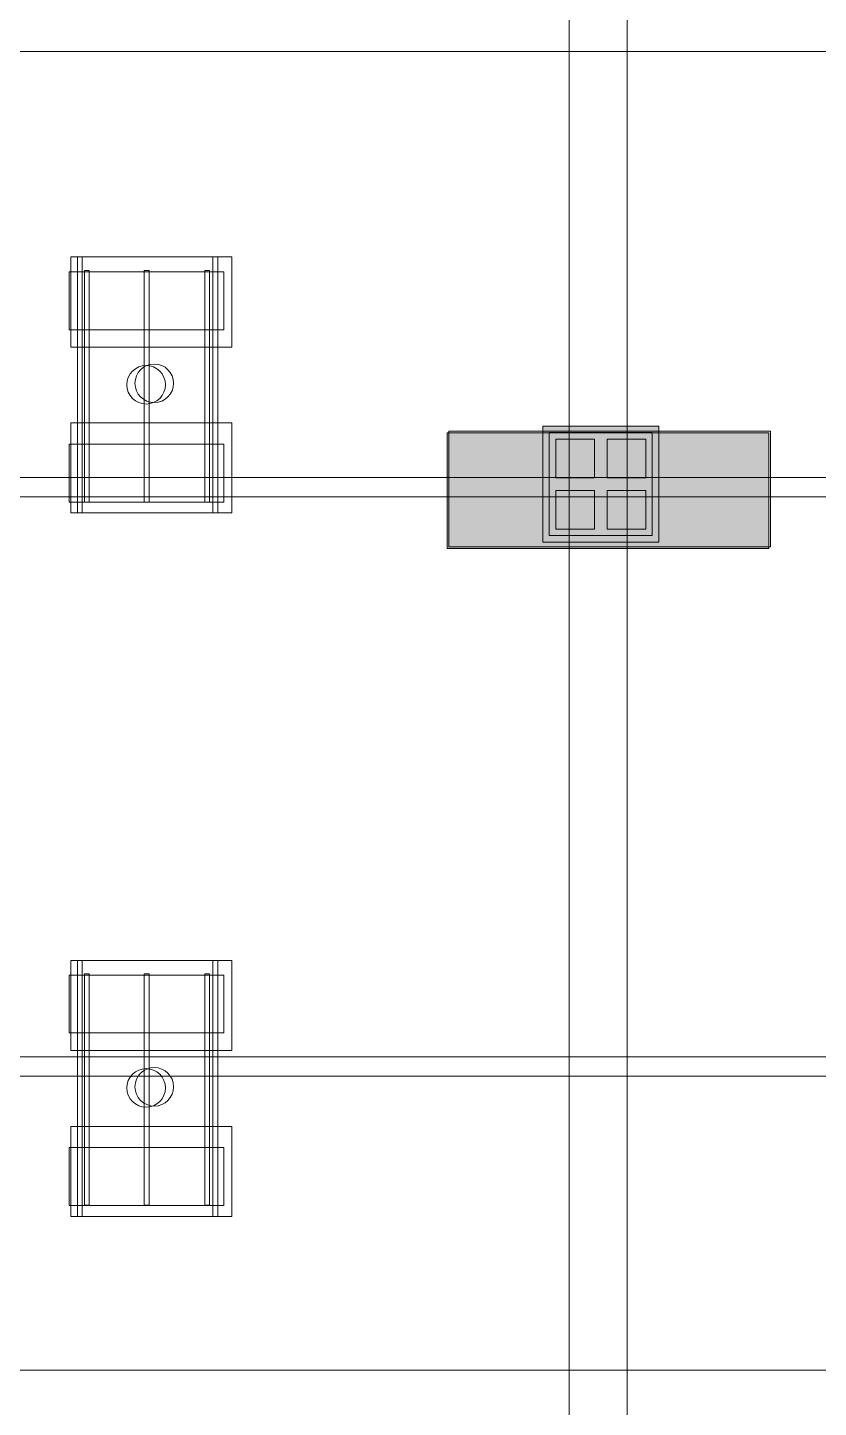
# Model space of a CAD drawing. Header units: inches. Extents: x -10671 to 1761, y -674 to 7170.
# Drawn here: x -1996.4 to -1750.6, y 1891.2 to 2320.2 of the extents above; entities that cross this region are included whole.
import ezdxf

# ---------------------------------------------------------------- set-up
doc = ezdxf.new("R2010")
doc.units = ezdxf.units.IN
doc.header["$LTSCALE"] = 19.2
doc.header["$MEASUREMENT"] = 0
for name, color, linetype, lineweight, true_color in [('DWG-bldg-utility box', 3, 'Continuous', 18, 0x00ff00), ('PDF', 6, 'Continuous', 5, 0xff00ff), ('Venue-NO HANG ZONE', 7, 'Continuous', 15, 0xdd0000), ('Venue-Rigging Steel-High', 7, 'Continuous', 5, 0x800000), ('Venue-Rigging Steel-Low', 7, 'Continuous', 5, 0x0000dd)]:
    doc.layers.add(name, color=color, linetype=linetype, lineweight=lineweight, true_color=true_color)
for name, color, linetype, lineweight in [('Venue-Ceiling-Lights', 7, 'Continuous', 5), ('Venue-Ceiling-Lights Circuits', 7, 'Continuous', 5), ('Venue-Floor Pockets', 7, 'Continuous', 5)]:
    doc.layers.add(name, color=color, linetype=linetype, lineweight=lineweight)

# ---------------------------------------------------------------- blocks, each defined once
blk = doc.blocks.new('FLOORBOX')
at = {"layer": 'Venue-Floor Pockets', "linetype": 'Continuous', "lineweight": 0, "true_color": 0xaaaaaa}
blk.add_hatch(color=253, dxfattribs=at).paths.add_polyline_path([(-18, 18), (18, 18), (18, -18), (-18, -18)])
at = {"layer": 'Venue-Floor Pockets', "linetype": 'Continuous', "lineweight": 0, "true_color": 0xbbbbbb}
blk.add_hatch(color=9, dxfattribs=at).paths.add_polyline_path([(-16, 16), (16, 16), (16, -16), (-16, -16)])
at = {"layer": 'Venue-Floor Pockets', "linetype": 'Continuous', "lineweight": 0, "true_color": 0xdddddd}
for points in [[(-14, 14), (-2, 14), (-2, 2), (-14, 2)], [(2, 14), (14, 14), (14, 2), (2, 2)], [(-14, -2), (-2, -2), (-2, -14), (-14, -14)], [(2, -2), (14, -2), (14, -14), (2, -14)]]:
    blk.add_hatch(color=254, dxfattribs=at).paths.add_polyline_path(points)
at = {"layer": 'Venue-Floor Pockets', "color": 7, "linetype": 'Continuous', "lineweight": 5, "flags": 128}
for points in [[(-18, 18), (18, 18), (18, -18), (-18, -18)], [(-16, 16), (16, 16), (16, -16), (-16, -16)], [(-14, 14), (-2, 14), (-2, 2), (-14, 2)], [(2, 14), (14, 14), (14, 2), (2, 2)], [(-14, -2), (-2, -2), (-2, -14), (-14, -14)], [(2, -2), (14, -2), (14, -14), (2, -14)]]:
    blk.add_lwpolyline(points, close=True, dxfattribs=at)
blk = doc.blocks.new('Group-2024-1')
at = {"layer": 'PDF'}
for points, invisible_edges in [([(-1965.49, 2208.02, 398), (-1963.85, 2213.44, 398), (-1960.78, 2215.08, 398), (-1965.49, 2208.02, 398)], 15), ([(-1965.49, 2208.02, 398), (-1960.78, 2215.08, 398), (-1953.72, 2208.02, 398), (-1965.49, 2208.02, 398)], 15), ([(-1960.78, 2215.08, 388), (-1963.85, 2213.44, 388), (-1965.49, 2210.36, 388), (-1960.78, 2215.08, 388)], 15), ([(-1953.72, 2210.36, 388), (-1960.78, 2215.08, 388), (-1965.49, 2210.36, 388), (-1953.72, 2210.36, 388)], 15), ([(-1963.85, 2213.44, 398), (-1961.9, 2214.74, 398), (-1960.78, 2215.08, 398), (-1963.85, 2213.44, 398)], 13), ([(-1960.78, 2215.08, 388), (-1961.9, 2214.74, 388), (-1963.85, 2213.44, 388), (-1960.78, 2215.08, 388)], 14), ([(-1963.85, 2213.44, 398), (-1962.94, 2214.18, 398), (-1961.9, 2214.74, 398), (-1963.85, 2213.44, 398)], 12), ([(-1961.9, 2214.74, 388), (-1962.94, 2214.18, 388), (-1963.85, 2213.44, 388), (-1961.9, 2214.74, 388)], 12), ([(-1960.78, 2215.08, 398), (-1959.6, 2215.19, 398), (-1958.43, 2215.08, 398), (-1960.78, 2215.08, 398)], 12), ([(-1958.43, 2215.08, 388), (-1959.6, 2215.19, 388), (-1960.78, 2215.08, 388), (-1958.43, 2215.08, 388)], 12), ([(-1960.78, 2215.08, 398), (-1958.43, 2215.08, 398), (-1956.27, 2214.18, 398), (-1960.78, 2215.08, 398)], 15), ([(-1960.78, 2215.08, 398), (-1956.27, 2214.18, 398), (-1954.62, 2212.53, 398), (-1960.78, 2215.08, 398)], 15), ([(-1960.78, 2215.08, 398), (-1954.62, 2212.53, 398), (-1953.72, 2208.02, 398), (-1960.78, 2215.08, 398)], 15), ([(-1956.27, 2214.18, 388), (-1958.43, 2215.08, 388), (-1960.78, 2215.08, 388), (-1956.27, 2214.18, 388)], 15), ([(-1953.72, 2210.36, 388), (-1956.27, 2214.18, 388), (-1960.78, 2215.08, 388), (-1953.72, 2210.36, 388)], 15), ([(-1958.43, 2215.08, 398), (-1957.31, 2214.74, 398), (-1956.27, 2214.18, 398), (-1958.43, 2215.08, 398)], 12), ([(-1956.27, 2214.18, 388), (-1957.31, 2214.74, 388), (-1958.43, 2215.08, 388), (-1956.27, 2214.18, 388)], 12), ([(-1956.27, 2214.18, 398), (-1955.36, 2213.44, 398), (-1954.62, 2212.53, 398), (-1956.27, 2214.18, 398)], 12), ([(-1954.62, 2212.53, 388), (-1955.36, 2213.44, 388), (-1956.27, 2214.18, 388), (-1954.62, 2212.53, 388)], 12), ([(-1953.72, 2210.36, 388), (-1954.62, 2212.53, 388), (-1956.27, 2214.18, 388), (-1953.72, 2210.36, 388)], 15), ([(-1965.49, 2208.02, 398), (-1965.6, 2209.19, 398), (-1965.49, 2210.36, 398), (-1965.49, 2208.02, 398)], 12), ([(-1965.49, 2210.36, 388), (-1965.6, 2209.19, 388), (-1965.49, 2208.02, 388), (-1965.49, 2210.36, 388)], 12), ([(-1965.49, 2210.36, 398), (-1964.59, 2212.53, 398), (-1963.85, 2213.44, 398), (-1965.49, 2210.36, 398)], 13), ([(-1965.49, 2208.02, 398), (-1965.49, 2210.36, 398), (-1963.85, 2213.44, 398), (-1965.49, 2208.02, 398)], 15), ([(-1963.85, 2213.44, 388), (-1964.59, 2212.53, 388), (-1965.49, 2210.36, 388), (-1963.85, 2213.44, 388)], 14), ([(-1965.49, 2210.36, 398), (-1965.15, 2211.49, 398), (-1964.59, 2212.53, 398), (-1965.49, 2210.36, 398)], 12), ([(-1964.59, 2212.53, 388), (-1965.15, 2211.49, 388), (-1965.49, 2210.36, 388), (-1964.59, 2212.53, 388)], 12), ([(-1965.49, 2210.36, 388), (-1965.49, 2208.02, 388), (-1963.85, 2204.95, 388), (-1965.49, 2210.36, 388)], 15), ([(-1965.49, 2210.36, 388), (-1963.85, 2204.95, 388), (-1960.78, 2203.31, 388), (-1965.49, 2210.36, 388)], 15), ([(-1965.49, 2210.36, 388), (-1960.78, 2203.31, 388), (-1953.72, 2210.36, 388), (-1965.49, 2210.36, 388)], 15), ([(-1960.78, 2203.31, 388), (-1954.62, 2205.86, 388), (-1953.72, 2210.36, 388), (-1960.78, 2203.31, 388)], 15), ([(-1954.62, 2212.53, 398), (-1954.06, 2211.49, 398), (-1953.72, 2210.36, 398), (-1954.62, 2212.53, 398)], 12), ([(-1954.62, 2212.53, 398), (-1953.72, 2210.36, 398), (-1953.72, 2208.02, 398), (-1954.62, 2212.53, 398)], 15), ([(-1953.72, 2210.36, 388), (-1954.06, 2211.49, 388), (-1954.62, 2212.53, 388), (-1953.72, 2210.36, 388)], 12), ([(-1954.62, 2205.86, 388), (-1953.72, 2208.02, 388), (-1953.72, 2210.36, 388), (-1954.62, 2205.86, 388)], 15), ([(-1953.72, 2210.36, 398), (-1953.6, 2209.19, 398), (-1953.72, 2208.02, 398), (-1953.72, 2210.36, 398)], 12), ([(-1953.72, 2208.02, 388), (-1953.6, 2209.19, 388), (-1953.72, 2210.36, 388), (-1953.72, 2208.02, 388)], 12), ([(-1964.59, 2205.86, 398), (-1965.15, 2206.9, 398), (-1965.49, 2208.02, 398), (-1964.59, 2205.86, 398)], 12), ([(-1963.85, 2204.95, 398), (-1964.59, 2205.86, 398), (-1965.49, 2208.02, 398), (-1963.85, 2204.95, 398)], 14), ([(-1960.78, 2203.31, 398), (-1963.85, 2204.95, 398), (-1965.49, 2208.02, 398), (-1960.78, 2203.31, 398)], 15), ([(-1953.72, 2208.02, 398), (-1960.78, 2203.31, 398), (-1965.49, 2208.02, 398), (-1953.72, 2208.02, 398)], 15), ([(-1965.49, 2208.02, 388), (-1965.15, 2206.9, 388), (-1964.59, 2205.86, 388), (-1965.49, 2208.02, 388)], 12), ([(-1965.49, 2208.02, 388), (-1964.59, 2205.86, 388), (-1963.85, 2204.95, 388), (-1965.49, 2208.02, 388)], 13), ([(-1953.72, 2208.02, 398), (-1956.27, 2204.2, 398), (-1960.78, 2203.31, 398), (-1953.72, 2208.02, 398)], 15), ([(-1960.78, 2203.31, 388), (-1956.27, 2204.2, 388), (-1954.62, 2205.86, 388), (-1960.78, 2203.31, 388)], 15), ([(-1953.72, 2208.02, 398), (-1954.62, 2205.86, 398), (-1956.27, 2204.2, 398), (-1953.72, 2208.02, 398)], 15), ([(-1954.62, 2205.86, 398), (-1955.36, 2204.95, 398), (-1956.27, 2204.2, 398), (-1954.62, 2205.86, 398)], 12), ([(-1956.27, 2204.2, 388), (-1955.36, 2204.95, 388), (-1954.62, 2205.86, 388), (-1956.27, 2204.2, 388)], 12), ([(-1953.72, 2208.02, 398), (-1954.06, 2206.9, 398), (-1954.62, 2205.86, 398), (-1953.72, 2208.02, 398)], 12), ([(-1954.62, 2205.86, 388), (-1954.06, 2206.9, 388), (-1953.72, 2208.02, 388), (-1954.62, 2205.86, 388)], 12), ([(-1961.9, 2203.65, 398), (-1962.94, 2204.2, 398), (-1963.85, 2204.95, 398), (-1961.9, 2203.65, 398)], 12), ([(-1960.78, 2203.31, 398), (-1961.9, 2203.65, 398), (-1963.85, 2204.95, 398), (-1960.78, 2203.31, 398)], 14), ([(-1963.85, 2204.95, 388), (-1962.94, 2204.2, 388), (-1961.9, 2203.65, 388), (-1963.85, 2204.95, 388)], 12), ([(-1963.85, 2204.95, 388), (-1961.9, 2203.65, 388), (-1960.78, 2203.31, 388), (-1963.85, 2204.95, 388)], 13), ([(-1956.27, 2204.2, 398), (-1958.43, 2203.31, 398), (-1960.78, 2203.31, 398), (-1956.27, 2204.2, 398)], 15), ([(-1960.78, 2203.31, 388), (-1958.43, 2203.31, 388), (-1956.27, 2204.2, 388), (-1960.78, 2203.31, 388)], 15), ([(-1958.43, 2203.31, 398), (-1959.6, 2203.19, 398), (-1960.78, 2203.31, 398), (-1958.43, 2203.31, 398)], 12), ([(-1960.78, 2203.31, 388), (-1959.6, 2203.19, 388), (-1958.43, 2203.31, 388), (-1960.78, 2203.31, 388)], 12), ([(-1956.27, 2204.2, 398), (-1957.31, 2203.65, 398), (-1958.43, 2203.31, 398), (-1956.27, 2204.2, 398)], 12), ([(-1958.43, 2203.31, 388), (-1957.31, 2203.65, 388), (-1956.27, 2204.2, 388), (-1958.43, 2203.31, 388)], 12)]:
    blk.add_3dface(points, dxfattribs=dict(at, invisible_edges=invisible_edges))
for points in [[(-1963.85, 2213.44, 388), (-1963.85, 2213.44, 398), (-1962.94, 2214.18, 398), (-1962.94, 2214.18, 388)], [(-1962.94, 2214.18, 388), (-1962.94, 2214.18, 398), (-1961.9, 2214.74, 398), (-1961.9, 2214.74, 388)], [(-1961.9, 2214.74, 388), (-1961.9, 2214.74, 398), (-1960.78, 2215.08, 398), (-1960.78, 2215.08, 388)], [(-1960.78, 2215.08, 388), (-1960.78, 2215.08, 398), (-1959.6, 2215.19, 398), (-1959.6, 2215.19, 388)], [(-1959.6, 2215.19, 388), (-1959.6, 2215.19, 398), (-1958.43, 2215.08, 398), (-1958.43, 2215.08, 388)], [(-1958.43, 2215.08, 388), (-1958.43, 2215.08, 398), (-1957.31, 2214.74, 398), (-1957.31, 2214.74, 388)], [(-1957.31, 2214.74, 388), (-1957.31, 2214.74, 398), (-1956.27, 2214.18, 398), (-1956.27, 2214.18, 388)], [(-1956.27, 2214.18, 388), (-1956.27, 2214.18, 398), (-1955.36, 2213.44, 398), (-1955.36, 2213.44, 388)], [(-1965.6, 2209.19, 388), (-1965.6, 2209.19, 398), (-1965.49, 2210.36, 398), (-1965.49, 2210.36, 388)], [(-1965.49, 2210.36, 388), (-1965.49, 2210.36, 398), (-1965.15, 2211.49, 398), (-1965.15, 2211.49, 388)], [(-1965.15, 2211.49, 388), (-1965.15, 2211.49, 398), (-1964.59, 2212.53, 398), (-1964.59, 2212.53, 388)], [(-1964.59, 2212.53, 388), (-1964.59, 2212.53, 398), (-1963.85, 2213.44, 398), (-1963.85, 2213.44, 388)], [(-1955.36, 2213.44, 388), (-1955.36, 2213.44, 398), (-1954.62, 2212.53, 398), (-1954.62, 2212.53, 388)], [(-1954.62, 2212.53, 388), (-1954.62, 2212.53, 398), (-1954.06, 2211.49, 398), (-1954.06, 2211.49, 388)], [(-1954.06, 2211.49, 388), (-1954.06, 2211.49, 398), (-1953.72, 2210.36, 398), (-1953.72, 2210.36, 388)], [(-1953.72, 2210.36, 388), (-1953.72, 2210.36, 398), (-1953.6, 2209.19, 398), (-1953.6, 2209.19, 388)], [(-1965.49, 2208.02, 388), (-1965.49, 2208.02, 398), (-1965.6, 2209.19, 398), (-1965.6, 2209.19, 388)], [(-1965.15, 2206.9, 388), (-1965.15, 2206.9, 398), (-1965.49, 2208.02, 398), (-1965.49, 2208.02, 388)], [(-1964.59, 2205.86, 388), (-1964.59, 2205.86, 398), (-1965.15, 2206.9, 398), (-1965.15, 2206.9, 388)], [(-1963.85, 2204.95, 388), (-1963.85, 2204.95, 398), (-1964.59, 2205.86, 398), (-1964.59, 2205.86, 388)], [(-1954.62, 2205.86, 388), (-1954.62, 2205.86, 398), (-1955.36, 2204.95, 398), (-1955.36, 2204.95, 388)], [(-1954.06, 2206.9, 388), (-1954.06, 2206.9, 398), (-1954.62, 2205.86, 398), (-1954.62, 2205.86, 388)], [(-1953.72, 2208.02, 388), (-1953.72, 2208.02, 398), (-1954.06, 2206.9, 398), (-1954.06, 2206.9, 388)], [(-1953.6, 2209.19, 388), (-1953.6, 2209.19, 398), (-1953.72, 2208.02, 398), (-1953.72, 2208.02, 388)], [(-1962.94, 2204.2, 388), (-1962.94, 2204.2, 398), (-1963.85, 2204.95, 398), (-1963.85, 2204.95, 388)], [(-1961.9, 2203.65, 388), (-1961.9, 2203.65, 398), (-1962.94, 2204.2, 398), (-1962.94, 2204.2, 388)], [(-1960.78, 2203.31, 388), (-1960.78, 2203.31, 398), (-1961.9, 2203.65, 398), (-1961.9, 2203.65, 388)], [(-1959.6, 2203.19, 388), (-1959.6, 2203.19, 398), (-1960.78, 2203.31, 398), (-1960.78, 2203.31, 388)], [(-1958.43, 2203.31, 388), (-1958.43, 2203.31, 398), (-1959.6, 2203.19, 398), (-1959.6, 2203.19, 388)], [(-1957.31, 2203.65, 388), (-1957.31, 2203.65, 398), (-1958.43, 2203.31, 398), (-1958.43, 2203.31, 388)], [(-1956.27, 2204.2, 388), (-1956.27, 2204.2, 398), (-1957.31, 2203.65, 398), (-1957.31, 2203.65, 388)], [(-1955.36, 2204.95, 388), (-1955.36, 2204.95, 398), (-1956.27, 2204.2, 398), (-1956.27, 2204.2, 388)]]:
    blk.add_3dface(points, dxfattribs=at)
blk = doc.blocks.new('Group-2025-1')
at = {"layer": 'PDF'}
for points in [[(-1983.48, 2244.3, 393.91), (-1983.48, 2244.3, 397.91), (-1935.48, 2244.3, 397.91), (-1935.48, 2244.3, 393.91)], [(-1983.48, 2226.3, 393.91), (-1983.48, 2226.3, 397.91), (-1983.48, 2244.3, 397.91), (-1983.48, 2244.3, 393.91)], [(-1935.48, 2244.3, 397.91), (-1983.48, 2244.3, 397.91), (-1983.48, 2226.3, 397.91), (-1935.48, 2226.3, 397.91)], [(-1935.48, 2226.3, 393.91), (-1983.48, 2226.3, 393.91), (-1983.48, 2244.3, 393.91), (-1935.48, 2244.3, 393.91)], [(-1935.48, 2244.3, 393.91), (-1935.48, 2244.3, 397.91), (-1935.48, 2226.3, 397.91), (-1935.48, 2226.3, 393.91)], [(-1935.48, 2226.3, 393.91), (-1935.48, 2226.3, 397.91), (-1983.48, 2226.3, 397.91), (-1983.48, 2226.3, 393.91)]]:
    blk.add_3dface(points, dxfattribs=at)
blk = doc.blocks.new('Group-2026-1')
at = {"layer": 'PDF'}
for points in [[(-1941.37, 2244.69, 397.97), (-1941.37, 2244.69, 398.97), (-1939.87, 2244.69, 398.97), (-1939.87, 2244.69, 397.97)], [(-1941.37, 2172.69, 397.97), (-1941.37, 2172.69, 398.97), (-1941.37, 2244.69, 398.97), (-1941.37, 2244.69, 397.97)], [(-1939.87, 2244.69, 398.97), (-1941.37, 2244.69, 398.97), (-1941.37, 2172.69, 398.97), (-1939.87, 2172.69, 398.97)], [(-1939.87, 2172.69, 397.97), (-1941.37, 2172.69, 397.97), (-1941.37, 2244.69, 397.97), (-1939.87, 2244.69, 397.97)], [(-1939.87, 2244.69, 397.97), (-1939.87, 2244.69, 398.97), (-1939.87, 2172.69, 398.97), (-1939.87, 2172.69, 397.97)], [(-1939.87, 2172.69, 397.97), (-1939.87, 2172.69, 398.97), (-1941.37, 2172.69, 398.97), (-1941.37, 2172.69, 397.97)]]:
    blk.add_3dface(points, dxfattribs=at)
blk = doc.blocks.new('Group-2027-1')
at = {"layer": 'PDF'}
for points in [[(-1960.19, 2244.69, 397.97), (-1960.19, 2244.69, 398.97), (-1958.69, 2244.69, 398.97), (-1958.69, 2244.69, 397.97)], [(-1960.19, 2172.69, 397.97), (-1960.19, 2172.69, 398.97), (-1960.19, 2244.69, 398.97), (-1960.19, 2244.69, 397.97)], [(-1958.69, 2244.69, 398.97), (-1960.19, 2244.69, 398.97), (-1960.19, 2172.69, 398.97), (-1958.69, 2172.69, 398.97)], [(-1958.69, 2172.69, 397.97), (-1960.19, 2172.69, 397.97), (-1960.19, 2244.69, 397.97), (-1958.69, 2244.69, 397.97)], [(-1958.69, 2244.69, 397.97), (-1958.69, 2244.69, 398.97), (-1958.69, 2172.69, 398.97), (-1958.69, 2172.69, 397.97)], [(-1958.69, 2172.69, 397.97), (-1958.69, 2172.69, 398.97), (-1960.19, 2172.69, 398.97), (-1960.19, 2172.69, 397.97)]]:
    blk.add_3dface(points, dxfattribs=at)
blk = doc.blocks.new('Group-2028-1')
at = {"layer": 'PDF'}
for points in [[(-1978.79, 2244.69, 397.97), (-1978.79, 2244.69, 398.97), (-1977.29, 2244.69, 398.97), (-1977.29, 2244.69, 397.97)], [(-1978.79, 2172.69, 397.97), (-1978.79, 2172.69, 398.97), (-1978.79, 2244.69, 398.97), (-1978.79, 2244.69, 397.97)], [(-1977.29, 2244.69, 398.97), (-1978.79, 2244.69, 398.97), (-1978.79, 2172.69, 398.97), (-1977.29, 2172.69, 398.97)], [(-1977.29, 2172.69, 397.97), (-1978.79, 2172.69, 397.97), (-1978.79, 2244.69, 397.97), (-1977.29, 2244.69, 397.97)], [(-1977.29, 2244.69, 397.97), (-1977.29, 2244.69, 398.97), (-1977.29, 2172.69, 398.97), (-1977.29, 2172.69, 397.97)], [(-1977.29, 2172.69, 397.97), (-1977.29, 2172.69, 398.97), (-1978.79, 2172.69, 398.97), (-1978.79, 2172.69, 397.97)]]:
    blk.add_3dface(points, dxfattribs=at)
blk = doc.blocks.new('Group-2029-1')
at = {"layer": 'PDF'}
for points in [[(-1983.48, 2190.67, 393.91), (-1983.48, 2190.67, 397.91), (-1935.48, 2190.67, 397.91), (-1935.48, 2190.67, 393.91)], [(-1983.48, 2172.67, 393.91), (-1983.48, 2172.67, 397.91), (-1983.48, 2190.67, 397.91), (-1983.48, 2190.67, 393.91)], [(-1935.48, 2190.67, 397.91), (-1983.48, 2190.67, 397.91), (-1983.48, 2172.67, 397.91), (-1935.48, 2172.67, 397.91)], [(-1935.48, 2172.67, 393.91), (-1983.48, 2172.67, 393.91), (-1983.48, 2190.67, 393.91), (-1935.48, 2190.67, 393.91)], [(-1935.48, 2190.67, 393.91), (-1935.48, 2190.67, 397.91), (-1935.48, 2172.67, 397.91), (-1935.48, 2172.67, 393.91)], [(-1935.48, 2172.67, 393.91), (-1935.48, 2172.67, 397.91), (-1983.48, 2172.67, 397.91), (-1983.48, 2172.67, 393.91)]]:
    blk.add_3dface(points, dxfattribs=at)
blk = doc.blocks.new('Group-2030-1')
at = {"layer": 'PDF'}
for name in ['Group-2025-1', 'Group-2028-1', 'Group-2027-1', 'Group-2026-1', 'Group-2024-1', 'Group-2029-1']:
    blk.add_blockref(name, (0, 0), dxfattribs=at)
blk = doc.blocks.new('Group-2031-1')
at = {"layer": 'PDF'}
for points, invisible_edges in [([(-1963.85, 1994.79, 398), (-1961.9, 1996.09, 398), (-1960.78, 1996.43, 398), (-1963.85, 1994.79, 398)], 13), ([(-1963.85, 1994.79, 398), (-1960.78, 1996.43, 398), (-1956.27, 1995.54, 398), (-1963.85, 1994.79, 398)], 15), ([(-1960.78, 1996.43, 388), (-1961.9, 1996.09, 388), (-1963.85, 1994.79, 388), (-1960.78, 1996.43, 388)], 14), ([(-1956.27, 1995.54, 388), (-1960.78, 1996.43, 388), (-1963.85, 1994.79, 388), (-1956.27, 1995.54, 388)], 15), ([(-1963.85, 1994.79, 398), (-1962.94, 1995.54, 398), (-1961.9, 1996.09, 398), (-1963.85, 1994.79, 398)], 12), ([(-1961.9, 1996.09, 388), (-1962.94, 1995.54, 388), (-1963.85, 1994.79, 388), (-1961.9, 1996.09, 388)], 12), ([(-1963.85, 1986.31, 398), (-1963.85, 1994.79, 398), (-1956.27, 1995.54, 398), (-1963.85, 1986.31, 398)], 15), ([(-1956.27, 1995.54, 398), (-1956.27, 1985.56, 398), (-1963.85, 1986.31, 398), (-1956.27, 1995.54, 398)], 15), ([(-1956.27, 1985.56, 388), (-1956.27, 1995.54, 388), (-1963.85, 1994.79, 388), (-1956.27, 1985.56, 388)], 15), ([(-1960.78, 1996.43, 398), (-1959.6, 1996.55, 398), (-1958.43, 1996.43, 398), (-1960.78, 1996.43, 398)], 12), ([(-1958.43, 1996.43, 388), (-1959.6, 1996.55, 388), (-1960.78, 1996.43, 388), (-1958.43, 1996.43, 388)], 12), ([(-1960.78, 1996.43, 398), (-1958.43, 1996.43, 398), (-1956.27, 1995.54, 398), (-1960.78, 1996.43, 398)], 15), ([(-1956.27, 1995.54, 388), (-1958.43, 1996.43, 388), (-1960.78, 1996.43, 388), (-1956.27, 1995.54, 388)], 15), ([(-1958.43, 1996.43, 398), (-1957.31, 1996.09, 398), (-1956.27, 1995.54, 398), (-1958.43, 1996.43, 398)], 12), ([(-1956.27, 1995.54, 388), (-1957.31, 1996.09, 388), (-1958.43, 1996.43, 388), (-1956.27, 1995.54, 388)], 12), ([(-1956.27, 1995.54, 398), (-1955.36, 1994.79, 398), (-1954.62, 1993.88, 398), (-1956.27, 1995.54, 398)], 12), ([(-1956.27, 1995.54, 398), (-1954.62, 1993.88, 398), (-1953.6, 1990.55, 398), (-1956.27, 1995.54, 398)], 15), ([(-1956.27, 1995.54, 398), (-1953.6, 1990.55, 398), (-1956.27, 1985.56, 398), (-1956.27, 1995.54, 398)], 15), ([(-1954.62, 1993.88, 388), (-1955.36, 1994.79, 388), (-1956.27, 1995.54, 388), (-1954.62, 1993.88, 388)], 12), ([(-1953.6, 1990.55, 388), (-1954.62, 1993.88, 388), (-1956.27, 1995.54, 388), (-1953.6, 1990.55, 388)], 15), ([(-1956.27, 1985.56, 388), (-1953.6, 1990.55, 388), (-1956.27, 1995.54, 388), (-1956.27, 1985.56, 388)], 15), ([(-1965.6, 1990.55, 398), (-1965.15, 1992.84, 398), (-1963.85, 1994.79, 398), (-1965.6, 1990.55, 398)], 15), ([(-1963.85, 1986.31, 398), (-1965.6, 1990.55, 398), (-1963.85, 1994.79, 398), (-1963.85, 1986.31, 398)], 15), ([(-1963.85, 1994.79, 388), (-1965.15, 1992.84, 388), (-1965.6, 1990.55, 388), (-1963.85, 1994.79, 388)], 15), ([(-1963.85, 1994.79, 388), (-1965.6, 1990.55, 388), (-1963.85, 1986.31, 388), (-1963.85, 1994.79, 388)], 15), ([(-1965.6, 1990.55, 398), (-1965.49, 1991.72, 398), (-1965.15, 1992.84, 398), (-1965.6, 1990.55, 398)], 12), ([(-1965.15, 1992.84, 388), (-1965.49, 1991.72, 388), (-1965.6, 1990.55, 388), (-1965.15, 1992.84, 388)], 12), ([(-1965.15, 1992.84, 398), (-1964.59, 1993.88, 398), (-1963.85, 1994.79, 398), (-1965.15, 1992.84, 398)], 12), ([(-1963.85, 1994.79, 388), (-1964.59, 1993.88, 388), (-1965.15, 1992.84, 388), (-1963.85, 1994.79, 388)], 12), ([(-1963.85, 1994.79, 388), (-1963.85, 1986.31, 388), (-1956.27, 1985.56, 388), (-1963.85, 1994.79, 388)], 15), ([(-1954.62, 1993.88, 398), (-1954.06, 1992.84, 398), (-1953.6, 1990.55, 398), (-1954.62, 1993.88, 398)], 14), ([(-1953.6, 1990.55, 388), (-1954.06, 1992.84, 388), (-1954.62, 1993.88, 388), (-1953.6, 1990.55, 388)], 13), ([(-1954.06, 1992.84, 398), (-1953.72, 1991.72, 398), (-1953.6, 1990.55, 398), (-1954.06, 1992.84, 398)], 12), ([(-1953.6, 1990.55, 388), (-1953.72, 1991.72, 388), (-1954.06, 1992.84, 388), (-1953.6, 1990.55, 388)], 12), ([(-1964.59, 1987.21, 398), (-1965.49, 1989.38, 398), (-1965.6, 1990.55, 398), (-1964.59, 1987.21, 398)], 13), ([(-1963.85, 1986.31, 398), (-1964.59, 1987.21, 398), (-1965.6, 1990.55, 398), (-1963.85, 1986.31, 398)], 14), ([(-1965.6, 1990.55, 388), (-1965.49, 1989.38, 388), (-1964.59, 1987.21, 388), (-1965.6, 1990.55, 388)], 14), ([(-1965.6, 1990.55, 388), (-1964.59, 1987.21, 388), (-1963.85, 1986.31, 388), (-1965.6, 1990.55, 388)], 13), ([(-1964.59, 1987.21, 398), (-1965.15, 1988.25, 398), (-1965.49, 1989.38, 398), (-1964.59, 1987.21, 398)], 12), ([(-1965.49, 1989.38, 388), (-1965.15, 1988.25, 388), (-1964.59, 1987.21, 388), (-1965.49, 1989.38, 388)], 12), ([(-1953.6, 1990.55, 398), (-1954.62, 1987.21, 398), (-1956.27, 1985.56, 398), (-1953.6, 1990.55, 398)], 15), ([(-1956.27, 1985.56, 388), (-1954.62, 1987.21, 388), (-1953.6, 1990.55, 388), (-1956.27, 1985.56, 388)], 15), ([(-1954.62, 1987.21, 398), (-1955.36, 1986.31, 398), (-1956.27, 1985.56, 398), (-1954.62, 1987.21, 398)], 12), ([(-1956.27, 1985.56, 388), (-1955.36, 1986.31, 388), (-1954.62, 1987.21, 388), (-1956.27, 1985.56, 388)], 12), ([(-1953.6, 1990.55, 398), (-1953.72, 1989.38, 398), (-1954.62, 1987.21, 398), (-1953.6, 1990.55, 398)], 14), ([(-1954.62, 1987.21, 388), (-1953.72, 1989.38, 388), (-1953.6, 1990.55, 388), (-1954.62, 1987.21, 388)], 13), ([(-1953.72, 1989.38, 398), (-1954.06, 1988.25, 398), (-1954.62, 1987.21, 398), (-1953.72, 1989.38, 398)], 12), ([(-1954.62, 1987.21, 388), (-1954.06, 1988.25, 388), (-1953.72, 1989.38, 388), (-1954.62, 1987.21, 388)], 12), ([(-1961.9, 1985.01, 398), (-1962.94, 1985.56, 398), (-1963.85, 1986.31, 398), (-1961.9, 1985.01, 398)], 12), ([(-1960.78, 1984.66, 398), (-1961.9, 1985.01, 398), (-1963.85, 1986.31, 398), (-1960.78, 1984.66, 398)], 14), ([(-1956.27, 1985.56, 398), (-1960.78, 1984.66, 398), (-1963.85, 1986.31, 398), (-1956.27, 1985.56, 398)], 15), ([(-1963.85, 1986.31, 388), (-1962.94, 1985.56, 388), (-1961.9, 1985.01, 388), (-1963.85, 1986.31, 388)], 12), ([(-1963.85, 1986.31, 388), (-1961.9, 1985.01, 388), (-1960.78, 1984.66, 388), (-1963.85, 1986.31, 388)], 13), ([(-1963.85, 1986.31, 388), (-1960.78, 1984.66, 388), (-1956.27, 1985.56, 388), (-1963.85, 1986.31, 388)], 15), ([(-1956.27, 1985.56, 398), (-1958.43, 1984.66, 398), (-1960.78, 1984.66, 398), (-1956.27, 1985.56, 398)], 15), ([(-1960.78, 1984.66, 388), (-1958.43, 1984.66, 388), (-1956.27, 1985.56, 388), (-1960.78, 1984.66, 388)], 15), ([(-1958.43, 1984.66, 398), (-1959.6, 1984.55, 398), (-1960.78, 1984.66, 398), (-1958.43, 1984.66, 398)], 12), ([(-1960.78, 1984.66, 388), (-1959.6, 1984.55, 388), (-1958.43, 1984.66, 388), (-1960.78, 1984.66, 388)], 12), ([(-1956.27, 1985.56, 398), (-1957.31, 1985.01, 398), (-1958.43, 1984.66, 398), (-1956.27, 1985.56, 398)], 12), ([(-1958.43, 1984.66, 388), (-1957.31, 1985.01, 388), (-1956.27, 1985.56, 388), (-1958.43, 1984.66, 388)], 12)]:
    blk.add_3dface(points, dxfattribs=dict(at, invisible_edges=invisible_edges))
for points in [[(-1963.85, 1994.79, 388), (-1963.85, 1994.79, 398), (-1962.94, 1995.54, 398), (-1962.94, 1995.54, 388)], [(-1962.94, 1995.54, 388), (-1962.94, 1995.54, 398), (-1961.9, 1996.09, 398), (-1961.9, 1996.09, 388)], [(-1961.9, 1996.09, 388), (-1961.9, 1996.09, 398), (-1960.78, 1996.43, 398), (-1960.78, 1996.43, 388)], [(-1960.78, 1996.43, 388), (-1960.78, 1996.43, 398), (-1959.6, 1996.55, 398), (-1959.6, 1996.55, 388)], [(-1959.6, 1996.55, 388), (-1959.6, 1996.55, 398), (-1958.43, 1996.43, 398), (-1958.43, 1996.43, 388)], [(-1958.43, 1996.43, 388), (-1958.43, 1996.43, 398), (-1957.31, 1996.09, 398), (-1957.31, 1996.09, 388)], [(-1957.31, 1996.09, 388), (-1957.31, 1996.09, 398), (-1956.27, 1995.54, 398), (-1956.27, 1995.54, 388)], [(-1956.27, 1995.54, 388), (-1956.27, 1995.54, 398), (-1955.36, 1994.79, 398), (-1955.36, 1994.79, 388)], [(-1965.6, 1990.55, 388), (-1965.6, 1990.55, 398), (-1965.49, 1991.72, 398), (-1965.49, 1991.72, 388)], [(-1965.49, 1991.72, 388), (-1965.49, 1991.72, 398), (-1965.15, 1992.84, 398), (-1965.15, 1992.84, 388)], [(-1965.15, 1992.84, 388), (-1965.15, 1992.84, 398), (-1964.59, 1993.88, 398), (-1964.59, 1993.88, 388)], [(-1964.59, 1993.88, 388), (-1964.59, 1993.88, 398), (-1963.85, 1994.79, 398), (-1963.85, 1994.79, 388)], [(-1955.36, 1994.79, 388), (-1955.36, 1994.79, 398), (-1954.62, 1993.88, 398), (-1954.62, 1993.88, 388)], [(-1954.62, 1993.88, 388), (-1954.62, 1993.88, 398), (-1954.06, 1992.84, 398), (-1954.06, 1992.84, 388)], [(-1954.06, 1992.84, 388), (-1954.06, 1992.84, 398), (-1953.72, 1991.72, 398), (-1953.72, 1991.72, 388)], [(-1953.72, 1991.72, 388), (-1953.72, 1991.72, 398), (-1953.6, 1990.55, 398), (-1953.6, 1990.55, 388)], [(-1965.49, 1989.38, 388), (-1965.49, 1989.38, 398), (-1965.6, 1990.55, 398), (-1965.6, 1990.55, 388)], [(-1965.15, 1988.25, 388), (-1965.15, 1988.25, 398), (-1965.49, 1989.38, 398), (-1965.49, 1989.38, 388)], [(-1964.59, 1987.21, 388), (-1964.59, 1987.21, 398), (-1965.15, 1988.25, 398), (-1965.15, 1988.25, 388)], [(-1963.85, 1986.31, 388), (-1963.85, 1986.31, 398), (-1964.59, 1987.21, 398), (-1964.59, 1987.21, 388)], [(-1954.62, 1987.21, 388), (-1954.62, 1987.21, 398), (-1955.36, 1986.31, 398), (-1955.36, 1986.31, 388)], [(-1954.06, 1988.25, 388), (-1954.06, 1988.25, 398), (-1954.62, 1987.21, 398), (-1954.62, 1987.21, 388)], [(-1953.72, 1989.38, 388), (-1953.72, 1989.38, 398), (-1954.06, 1988.25, 398), (-1954.06, 1988.25, 388)], [(-1953.6, 1990.55, 388), (-1953.6, 1990.55, 398), (-1953.72, 1989.38, 398), (-1953.72, 1989.38, 388)], [(-1962.94, 1985.56, 388), (-1962.94, 1985.56, 398), (-1963.85, 1986.31, 398), (-1963.85, 1986.31, 388)], [(-1961.9, 1985.01, 388), (-1961.9, 1985.01, 398), (-1962.94, 1985.56, 398), (-1962.94, 1985.56, 388)], [(-1960.78, 1984.66, 388), (-1960.78, 1984.66, 398), (-1961.9, 1985.01, 398), (-1961.9, 1985.01, 388)], [(-1959.6, 1984.55, 388), (-1959.6, 1984.55, 398), (-1960.78, 1984.66, 398), (-1960.78, 1984.66, 388)], [(-1958.43, 1984.66, 388), (-1958.43, 1984.66, 398), (-1959.6, 1984.55, 398), (-1959.6, 1984.55, 388)], [(-1957.31, 1985.01, 388), (-1957.31, 1985.01, 398), (-1958.43, 1984.66, 398), (-1958.43, 1984.66, 388)], [(-1956.27, 1985.56, 388), (-1956.27, 1985.56, 398), (-1957.31, 1985.01, 398), (-1957.31, 1985.01, 388)], [(-1955.36, 1986.31, 388), (-1955.36, 1986.31, 398), (-1956.27, 1985.56, 398), (-1956.27, 1985.56, 388)]]:
    blk.add_3dface(points, dxfattribs=at)
blk = doc.blocks.new('Group-2032-1')
at = {"layer": 'PDF'}
for points in [[(-1983.48, 2025.65, 393.91), (-1983.48, 2025.65, 397.91), (-1935.48, 2025.65, 397.91), (-1935.48, 2025.65, 393.91)], [(-1983.48, 2007.65, 393.91), (-1983.48, 2007.65, 397.91), (-1983.48, 2025.65, 397.91), (-1983.48, 2025.65, 393.91)], [(-1935.48, 2025.65, 397.91), (-1983.48, 2025.65, 397.91), (-1983.48, 2007.65, 397.91), (-1935.48, 2007.65, 397.91)], [(-1935.48, 2007.65, 393.91), (-1983.48, 2007.65, 393.91), (-1983.48, 2025.65, 393.91), (-1935.48, 2025.65, 393.91)], [(-1935.48, 2025.65, 393.91), (-1935.48, 2025.65, 397.91), (-1935.48, 2007.65, 397.91), (-1935.48, 2007.65, 393.91)], [(-1935.48, 2007.65, 393.91), (-1935.48, 2007.65, 397.91), (-1983.48, 2007.65, 397.91), (-1983.48, 2007.65, 393.91)]]:
    blk.add_3dface(points, dxfattribs=at)
blk = doc.blocks.new('Group-2033-1')
at = {"layer": 'PDF'}
for points in [[(-1941.37, 2026.05, 397.97), (-1941.37, 2026.05, 398.97), (-1939.87, 2026.05, 398.97), (-1939.87, 2026.05, 397.97)], [(-1941.37, 1954.05, 397.97), (-1941.37, 1954.05, 398.97), (-1941.37, 2026.05, 398.97), (-1941.37, 2026.05, 397.97)], [(-1939.87, 2026.05, 398.97), (-1941.37, 2026.05, 398.97), (-1941.37, 1954.05, 398.97), (-1939.87, 1954.05, 398.97)], [(-1939.87, 1954.05, 397.97), (-1941.37, 1954.05, 397.97), (-1941.37, 2026.05, 397.97), (-1939.87, 2026.05, 397.97)], [(-1939.87, 2026.05, 397.97), (-1939.87, 2026.05, 398.97), (-1939.87, 1954.05, 398.97), (-1939.87, 1954.05, 397.97)], [(-1939.87, 1954.05, 397.97), (-1939.87, 1954.05, 398.97), (-1941.37, 1954.05, 398.97), (-1941.37, 1954.05, 397.97)]]:
    blk.add_3dface(points, dxfattribs=at)
blk = doc.blocks.new('Group-2034-1')
at = {"layer": 'PDF'}
for points in [[(-1960.19, 2026.05, 397.97), (-1960.19, 2026.05, 398.97), (-1958.69, 2026.05, 398.97), (-1958.69, 2026.05, 397.97)], [(-1960.19, 1954.05, 397.97), (-1960.19, 1954.05, 398.97), (-1960.19, 2026.05, 398.97), (-1960.19, 2026.05, 397.97)], [(-1958.69, 2026.05, 398.97), (-1960.19, 2026.05, 398.97), (-1960.19, 1954.05, 398.97), (-1958.69, 1954.05, 398.97)], [(-1958.69, 1954.05, 397.97), (-1960.19, 1954.05, 397.97), (-1960.19, 2026.05, 397.97), (-1958.69, 2026.05, 397.97)], [(-1958.69, 2026.05, 397.97), (-1958.69, 2026.05, 398.97), (-1958.69, 1954.05, 398.97), (-1958.69, 1954.05, 397.97)], [(-1958.69, 1954.05, 397.97), (-1958.69, 1954.05, 398.97), (-1960.19, 1954.05, 398.97), (-1960.19, 1954.05, 397.97)]]:
    blk.add_3dface(points, dxfattribs=at)
blk = doc.blocks.new('Group-2035-1')
at = {"layer": 'PDF'}
for points in [[(-1978.79, 2026.05, 397.97), (-1978.79, 2026.05, 398.97), (-1977.29, 2026.05, 398.97), (-1977.29, 2026.05, 397.97)], [(-1978.79, 1954.05, 397.97), (-1978.79, 1954.05, 398.97), (-1978.79, 2026.05, 398.97), (-1978.79, 2026.05, 397.97)], [(-1977.29, 2026.05, 398.97), (-1978.79, 2026.05, 398.97), (-1978.79, 1954.05, 398.97), (-1977.29, 1954.05, 398.97)], [(-1977.29, 1954.05, 397.97), (-1978.79, 1954.05, 397.97), (-1978.79, 2026.05, 397.97), (-1977.29, 2026.05, 397.97)], [(-1977.29, 2026.05, 397.97), (-1977.29, 2026.05, 398.97), (-1977.29, 1954.05, 398.97), (-1977.29, 1954.05, 397.97)], [(-1977.29, 1954.05, 397.97), (-1977.29, 1954.05, 398.97), (-1978.79, 1954.05, 398.97), (-1978.79, 1954.05, 397.97)]]:
    blk.add_3dface(points, dxfattribs=at)
blk = doc.blocks.new('Group-2036-1')
at = {"layer": 'PDF'}
for points in [[(-1983.48, 1972.02, 393.91), (-1983.48, 1972.02, 397.91), (-1935.48, 1972.02, 397.91), (-1935.48, 1972.02, 393.91)], [(-1983.48, 1954.02, 393.91), (-1983.48, 1954.02, 397.91), (-1983.48, 1972.02, 397.91), (-1983.48, 1972.02, 393.91)], [(-1935.48, 1972.02, 397.91), (-1983.48, 1972.02, 397.91), (-1983.48, 1954.02, 397.91), (-1935.48, 1954.02, 397.91)], [(-1935.48, 1954.02, 393.91), (-1983.48, 1954.02, 393.91), (-1983.48, 1972.02, 393.91), (-1935.48, 1972.02, 393.91)], [(-1935.48, 1972.02, 393.91), (-1935.48, 1972.02, 397.91), (-1935.48, 1954.02, 397.91), (-1935.48, 1954.02, 393.91)], [(-1935.48, 1954.02, 393.91), (-1935.48, 1954.02, 397.91), (-1983.48, 1954.02, 397.91), (-1983.48, 1954.02, 393.91)]]:
    blk.add_3dface(points, dxfattribs=at)
blk = doc.blocks.new('Group-2037-1')
at = {"layer": 'PDF'}
for name in ['Group-2032-1', 'Group-2035-1', 'Group-2034-1', 'Group-2033-1', 'Group-2031-1', 'Group-2036-1']:
    blk.add_blockref(name, (0, 0), dxfattribs=at)
blk = doc.blocks.new('Group-2846-1')
at = {"layer": 'Venue-Ceiling-Lights', "color": 7, "linetype": 'Continuous', "lineweight": 5, "flags": 128}
for points in [[(-1982.98, 2030.19), (-1932.98, 2030.19), (-1932.98, 2002.19), (-1982.98, 2002.19)], [(-1980.92, 2030.19), (-1979.42, 2030.19), (-1979.42, 1950.61), (-1980.92, 1950.61)], [(-1938.83, 2030.19), (-1937.33, 2030.19), (-1937.33, 1950.61), (-1938.83, 1950.61)], [(-1982.98, 1978.61), (-1932.98, 1978.61), (-1932.98, 1950.61), (-1982.98, 1950.61)]]:
    blk.add_lwpolyline(points, close=True, dxfattribs=at)
at = {"layer": 'Venue-Ceiling-Lights', "color": 7, "linetype": 'Continuous', "lineweight": 5}
blk.add_circle((-1957.06, 1990.9), 6, dxfattribs=at)
blk = doc.blocks.new('Group-2855-1')
at = {"layer": 'Venue-Ceiling-Lights', "color": 7, "linetype": 'Continuous', "lineweight": 5, "flags": 128}
for points in [[(-1982.98, 2248.92), (-1932.98, 2248.92), (-1932.98, 2220.92), (-1982.98, 2220.92)], [(-1980.92, 2248.92), (-1979.42, 2248.92), (-1979.42, 2169.34), (-1980.92, 2169.34)], [(-1938.83, 2248.92), (-1937.33, 2248.92), (-1937.33, 2169.34), (-1938.83, 2169.34)], [(-1982.98, 2197.34), (-1932.98, 2197.34), (-1932.98, 2169.34), (-1982.98, 2169.34)]]:
    blk.add_lwpolyline(points, close=True, dxfattribs=at)
at = {"layer": 'Venue-Ceiling-Lights', "color": 7, "linetype": 'Continuous', "lineweight": 5}
blk.add_circle((-1957.06, 2209.63), 6, dxfattribs=at)

msp = doc.modelspace()

# ---------------------------------------------------------------- hatches: boundary and pattern name
at = {"layer": 'Venue-NO HANG ZONE', "linetype": 'Continuous', "lineweight": 0}
msp.add_hatch(color=7, dxfattribs=at).paths.add_polyline_path([(-1865.99, 2158.25), (-1865.99, 2194.25), (-1765.99, 2194.25), (-1765.99, 2158.25)])

# ---------------------------------------------------------------- linework, layer by layer
at = {"layer": 'Venue-Ceiling-Lights Circuits', "color": 7, "linetype": 'Continuous', "lineweight": 5, "flags": 128}
msp.add_lwpolyline([(-2457.36, 1902.8), (-2457.36, 2312.8), (-1411.36, 2312.8), (-1411.36, 1902.8)], close=True, dxfattribs=at)
at = {"layer": 'Venue-NO HANG ZONE', "flags": 128}
msp.add_lwpolyline([(-1865.99, 2158.25), (-1865.99, 2194.25), (-1765.99, 2194.25), (-1765.99, 2158.25)], close=True, dxfattribs=at)
at = {"layer": 'Venue-NO HANG ZONE'}
for points in [[(-1865.53, 2158.8, 1), (-1865.53, 2194.8, 1), (-1765.53, 2194.8, 1), (-1765.53, 2158.8, 1)], [(-1865.53, 2158.8), (-1865.53, 2194.8), (-1765.53, 2194.8), (-1765.53, 2158.8)], [(-1865.53, 2194.8), (-1865.53, 2194.8, 1), (-1765.53, 2194.8, 1), (-1765.53, 2194.8)], [(-1865.53, 2158.8), (-1865.53, 2158.8, 1), (-1865.53, 2194.8, 1), (-1865.53, 2194.8)], [(-1765.53, 2194.8), (-1765.53, 2194.8, 1), (-1765.53, 2158.8, 1), (-1765.53, 2158.8)], [(-1765.53, 2158.8), (-1765.53, 2158.8, 1), (-1865.53, 2158.8, 1), (-1865.53, 2158.8)]]:
    msp.add_3dface(points, dxfattribs=at)
at = {"layer": 'Venue-Rigging Steel-High'}
for p, q in [((-2534.99, 2180.37), (-15.65, 2180.37)), ((-2534.99, 2174.37), (-15.65, 2174.37)), ((-2534.99, 2000.22), (-15.65, 2000.22)), ((-2534.99, 1994.22), (-15.65, 1994.22))]:
    msp.add_line(p, q, dxfattribs=at)
at = {"layer": 'Venue-Rigging Steel-Low'}
for p, q in [((-1828.06, 33.26), (-1828.06, 2523.04)), ((-1810.06, 33.26), (-1810.06, 2523.04))]:
    msp.add_line(p, q, dxfattribs=at)

# ---------------------------------------------------------------- block references
at = {"layer": 'DWG-bldg-utility box', "rotation": 90}
msp.add_blockref('FLOORBOX', (-1818.26, 2178.29), dxfattribs=at)
at = {"layer": 'PDF'}
for name in ['Group-2030-1', 'Group-2037-1']:
    msp.add_blockref(name, (0, 0), dxfattribs=at)
at = {"layer": 'Venue-Ceiling-Lights', "color": 7}
for name in ['Group-2855-1', 'Group-2846-1']:
    msp.add_blockref(name, (0, 0), dxfattribs=at)

doc.saveas('drawing.dxf')
